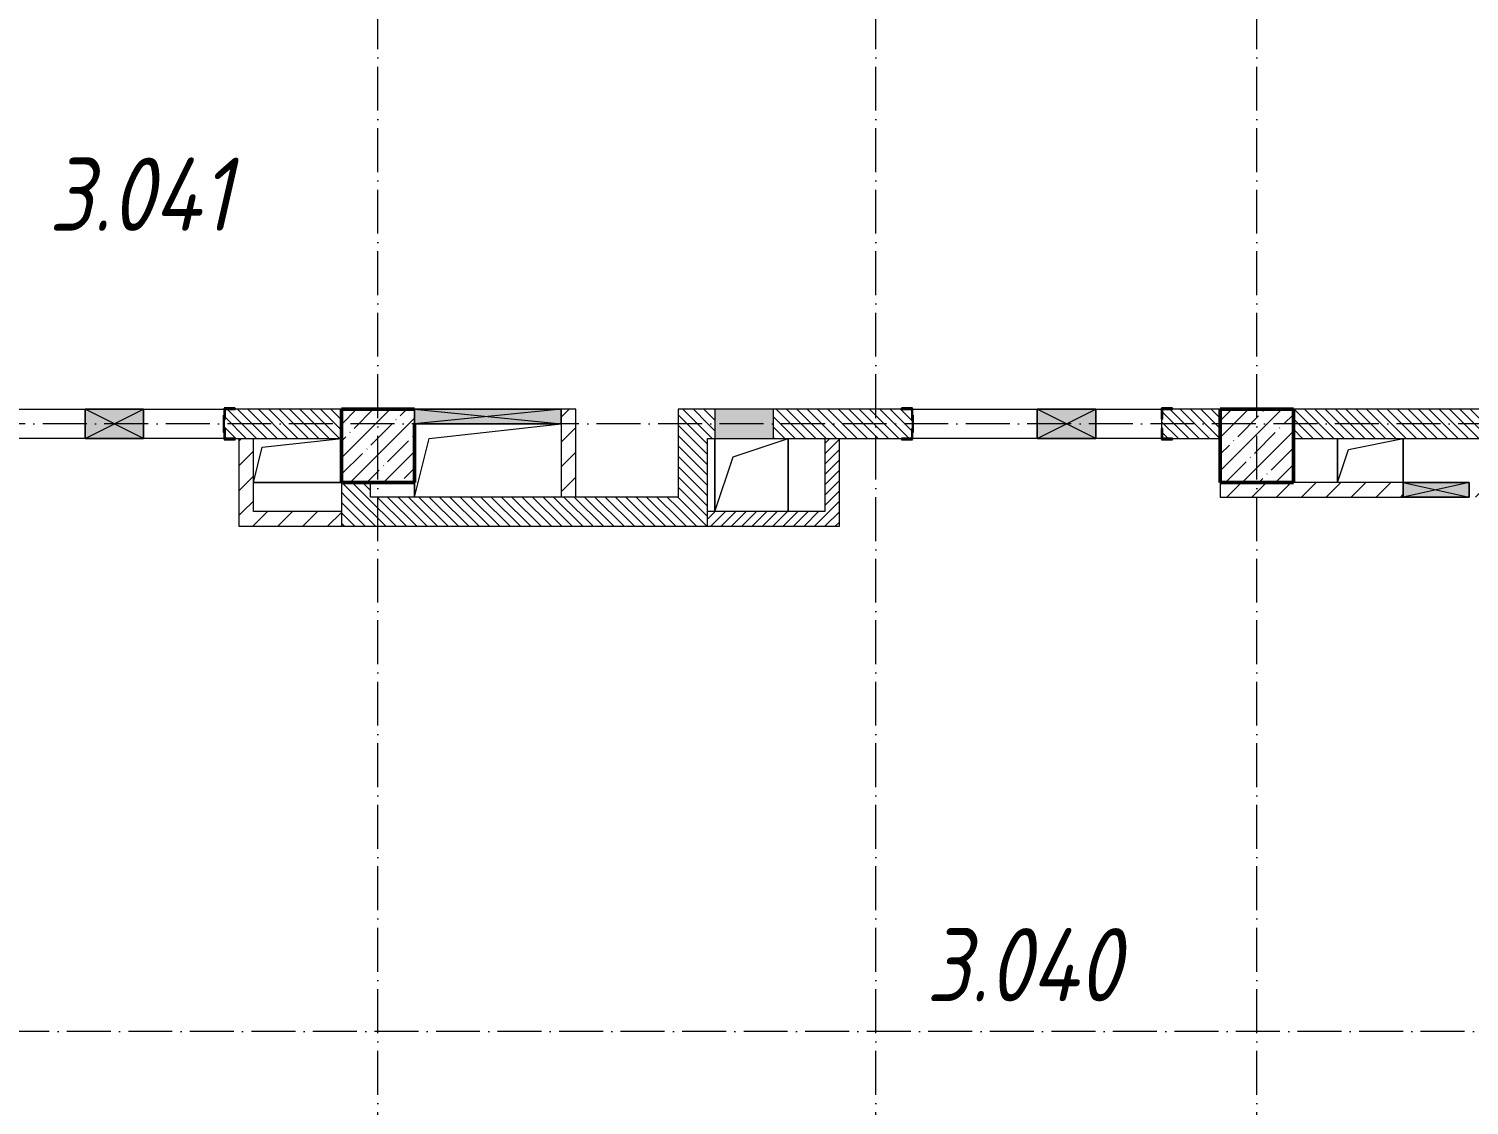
# Model space of a CAD drawing. Header units: millimetres. Extents: x -213536 to 1564669, y -45299 to 942238.
# Drawn here: x 160095 to 169929, y 460343 to 467695 of the extents above; entities that cross this region are included whole.
import ezdxf

# ---------------------------------------------------------------- set-up
doc = ezdxf.new("R2010")
doc.units = ezdxf.units.MM
doc.linetypes.add('50_200_ШТРИХ_1Т_ш5_п1_п1_', pattern=[700, 500, -100, 0, -100])
for name, color, linetype, lineweight in [('A-DETL-GENF-OTLN', 7, 'Continuous', 9), ('A-FLOR-____-OTLN', 7, 'Continuous', 9), ('A-GENM-____-MCUT', 7, 'Continuous', 25), ('A-GENM-____-OTLN', 7, 'Continuous', 9), ('A-GENM-____-OTLN-1', 7, 'Continuous', 25), ('A-GLAZ-____-OTLN', 7, 'Continuous', 9), ('A-WALL-____-MCUT-3', 7, 'Continuous', 9), ('A-WALL-____-PATT-1', 7, 'Continuous', 9), ('A-WALL-FNSH-MCUT-1', 7, 'Continuous', 9), ('I-WALL-____-OTLN', 7, 'Continuous', 9), ('S-COLS-____-MCUT', 7, 'Continuous', 50), ('S-COLS-____-OTLN', 7, 'Continuous', 9), ('S-GRID-____-OTLN-1', 7, '50_200_ШТРИХ_1Т_ш5_п1_п1_', 9), ('Марки помещений', 7, 'Continuous', 9)]:
    doc.layers.add(name, color=color, linetype=linetype, lineweight=lineweight)
doc.styles.add('ISOCPEUR_I_2', font='isocpeui.ttf', dxfattribs={"width": 0.85, "height": 2.3})
pattern_1 = [(135, (142429.057, 459015.94), (-35.35534, -35.35534), [])]
pattern_2 = [(45, (142429.057, 459015.94), (-35.35534, 35.35534), [])]
pattern_3 = [(45, (142429.06, 459015.94), (-84.8528, 84.8528), [])]

# ---------------------------------------------------------------- blocks, each defined once
blk = doc.blocks.new('BSC_Колонна _Прямоугольная - 500х500-V77-АР1_План отверстий 3 этажа в осях 1-64_А-ГГ')
at = {"layer": 'S-COLS-____-OTLN'}
h = blk.add_hatch(dxfattribs=at)
h.set_pattern_fill('FP_114', color=256, style=0, pattern_type=2)
h.set_pattern_definition([(45, (-20050, -5831.04), (-114.0493, 114.0493), []), (45, (-19935.95, -5831.04), (-114.0493, 114.0493), [201.613, -40.323, 3.353, -36.97])])
h.paths.add_polyline_path([(-250, -250), (250, -250), (250, 250), (-250, 250), (-250, 150)], flags=0)
at = {"layer": 'S-COLS-____-MCUT'}
for p, q in [((250, 250), (-250, 250)), ((-250, 250), (-250, -250)), ((250, -250), (250, 150)), ((-250, -250), (250, -250))]:
    blk.add_line(p, q, dxfattribs=at)
blk = doc.blocks.new('BSC_Колонна _Прямоугольная - 500х500-V105-АР1_План отверстий 3 этажа в осях 1-64_А-ГГ')
at = {"layer": 'S-COLS-____-OTLN'}
h = blk.add_hatch(dxfattribs=at)
h.set_pattern_fill('FP_128', color=256, style=0, pattern_type=2)
h.set_pattern_definition([(45, (-26050, -5831.04), (-114.0493, 114.0493), []), (45, (-25935.95, -5831.04), (-114.0493, 114.0493), [201.613, -40.323, 3.353, -36.97])])
h.paths.add_polyline_path([(-250, -250), (250, -250), (250, 250), (-250, 250)], flags=0)
at = {"layer": 'S-COLS-____-MCUT'}
for p, q in [((250, 250), (-250, 250)), ((-250, 250), (-250, -250)), ((250, -250), (250, 250)), ((-250, -250), (250, -250))]:
    blk.add_line(p, q, dxfattribs=at)
blk = doc.blocks.new('Фахверк_СКБ_Уголок - 200_3960-28268576-АР1_План отверстий 3 этажа в осях 1-64_А-ГГ')
at = {"layer": 'A-GENM-____-MCUT'}
for p, q in [((200, 156), (125, 156)), ((125, 156), (125, 81)), ((131, 81), (131, 150)), ((131, 150), (200, 150)), ((200, 150), (200, 156)), ((125, 81), (131, 81)), ((131, 19), (125, 19)), ((125, 19), (125, -56)), ((131, -50), (131, 19)), ((125, -56), (200, -56)), ((200, -50), (131, -50)), ((200, -56), (200, -50))]:
    blk.add_line(p, q, dxfattribs=at)
blk = doc.blocks.new('154_Стойка_СКБ_Уголок - СМ-2480_200-28346303-АР1_План отверстий 3 этажа в осях 1-64_А-ГГ')
at = {"layer": 'A-GENM-____-MCUT'}
for p, q in [((125, 156), (125, 81)), ((200, 156), (125, 156)), ((131, 81), (131, 150)), ((131, 150), (200, 150)), ((200, 150), (200, 156)), ((125, 81), (131, 81)), ((131, 19), (125, 19)), ((125, 19), (125, -56)), ((131, -50), (131, 19)), ((125, -56), (200, -56)), ((200, -50), (131, -50)), ((200, -56), (200, -50))]:
    blk.add_line(p, q, dxfattribs=at)
blk = doc.blocks.new('Стойка_Влож_Полоса боковая - Полоса-28213942-АР1_План отверстий 3 этажа в осях 1-64_А-ГГ')
at = {"layer": 'A-GENM-____-OTLN'}
for p, q in [((-5, 60), (0, 60)), ((-5, -60), (-5, 60)), ((0, 31), (0, -31)), ((0, -60), (-5, -60))]:
    blk.add_line(p, q, dxfattribs=at)
blk = doc.blocks.new('AR_Отверстие Ниша - Лючок-32404482-АР1_План отверстий 3 этажа в осях 1-64_А-ГГ')
at = {"layer": 'A-GLAZ-____-OTLN'}
blk.add_hatch(color=256, dxfattribs=at).paths.add_polyline_path([(-200, 100), (-200, -100), (200, -100), (200, 100)], flags=0)
for p, q in [((200, 100), (-200, 100)), ((-200, 100), (-200, -100)), ((200, -100), (200, 100)), ((-200, -100), (200, -100))]:
    blk.add_line(p, q, dxfattribs=at)
blk = doc.blocks.new('AR_Отверстие прямоугольное _в плите_ - AR_Отверстие прямоугольное _в плите_-30459293-АР1_План отверстий 3 этажа в осях 1-64_А-ГГ')
at = {"layer": 'A-GENM-____-OTLN'}
for p, q in [((-250, 250), (-250, -250)), ((-125, 125), (250, 250)), ((250, -250), (250, 250)), ((-250, -250), (-125, 125))]:
    blk.add_line(p, q, dxfattribs=at)
blk = doc.blocks.new('AR_Отверстие прямоугольное _в плите_ - AR_Отверстие прямоугольное _в плите_-30552555-АР1_План отверстий 3 этажа в осях 1-64_А-ГГ')
at = {"layer": 'A-GENM-____-OTLN'}
for p, q in [((-240, 90), (300, 150)), ((-300, -150), (-240, 90)), ((-300, -150), (300, -150))]:
    blk.add_line(p, q, dxfattribs=at)
blk = doc.blocks.new('AR_Отверстие прямоугольное _в плите_ - AR_Отверстие прямоугольное _в плите_-30552670-АР1_План отверстий 3 этажа в осях 1-64_А-ГГ')
at = {"layer": 'A-GENM-____-OTLN'}
for p, q in [((-225, 150), (-225, -150)), ((-150, 75), (225, 150)), ((225, -150), (225, 150)), ((-225, -150), (-150, 75))]:
    blk.add_line(p, q, dxfattribs=at)
blk = doc.blocks.new('AR_Отверстие прямоугольное _в плите_ - AR_Отверстие прямоугольное _в плите_-30552705-АР1_План отверстий 3 этажа в осях 1-64_А-ГГ')
at = {"layer": 'A-GENM-____-OTLN'}
for p, q in [((-400, 150), (500, 250)), ((-500, -250), (-400, 150)), ((-500, -150), (-500, -250))]:
    blk.add_line(p, q, dxfattribs=at)
blk = doc.blocks.new('AR_Отверстие прямоугольное _в стене__БезПР - AR_Отверстие прямоугольное _в стене__БезПР-36429236-АР1_План отверстий 3 этажа в осях 1-64_А-ГГ')
at = {"layer": 'A-GLAZ-____-OTLN'}
blk.add_hatch(color=256, dxfattribs=at).paths.add_polyline_path([(500, -50), (500, 50), (-500, 50), (-500, -50), (395.9, -50)], flags=0)
at = {"layer": 'A-DETL-GENF-OTLN'}
for p, q in [((-500, -50), (-500, 50)), ((-500, 50), (500, 50)), ((500, 50), (-500, -50)), ((-500, 50), (500, -50)), ((500, 50), (-500, 50)), ((-500, 50), (-500, -50)), ((500, 50), (500, -50)), ((500, -50), (500, 50)), ((500, -50), (-500, -50)), ((-500, -50), (500, -50))]:
    blk.add_line(p, q, dxfattribs=at)
at = {"layer": 'A-GLAZ-____-OTLN'}
blk.add_line((500, 50), (-500, 50), dxfattribs=at)
blk = doc.blocks.new('AR_Отверстие прямоугольное _в стене_ - AR_Отверстие прямоугольное _в стене__ОВ-36982548-АР1_План отверстий 3 этажа в осях 1-64_А-ГГ')
at = {"layer": 'A-GLAZ-____-OTLN'}
blk.add_hatch(color=256, dxfattribs=at).paths.add_polyline_path([(225, -50), (225, 50), (-225, 50), (-225, -50)], flags=0)
at = {"layer": 'A-DETL-GENF-OTLN'}
for p, q in [((-225, -50), (-225, 50)), ((-225, 50), (225, 50)), ((225, 50), (-225, -50)), ((-225, 50), (225, -50)), ((225, 50), (-225, 50)), ((-225, 50), (-225, -50)), ((225, 50), (225, -50)), ((225, -50), (225, 50)), ((225, -50), (-225, -50)), ((-225, -50), (225, -50))]:
    blk.add_line(p, q, dxfattribs=at)
blk = doc.blocks.new('AR_Отверстие прямоугольное _в стене__БезПР - AR_Отверстие прямоугольное _в стене__БезПР-36428632-АР1_План отверстий 3 этажа в осях 1-64_А-ГГ')
at = {"layer": 'A-GLAZ-____-OTLN'}
blk.add_hatch(color=256, dxfattribs=at).paths.add_polyline_path([(-200, -100), (200, -100), (200, 100), (-200, 100)], flags=0)
at = {"layer": 'A-DETL-GENF-OTLN'}
for p, q in [((-200, -100), (-200, 100)), ((-200, 100), (200, 100)), ((200, 100), (-200, -100)), ((-200, 100), (200, -100)), ((200, 100), (-200, 100)), ((-200, 100), (-200, -100)), ((200, 100), (200, -100)), ((200, -100), (200, 100)), ((200, -100), (-200, -100)), ((-200, -100), (200, -100))]:
    blk.add_line(p, q, dxfattribs=at)
at = {"layer": 'A-GLAZ-____-OTLN'}
blk.add_line((200, 100), (-200, 100), dxfattribs=at)
blk = doc.blocks.new('AR_Отверстие прямоугольное _в стене__БезПР - AR_Отверстие прямоугольное _в стене__БезПР-36899427-АР1_План отверстий 3 этажа в осях 1-64_А-ГГ')
at = {"layer": 'A-GLAZ-____-OTLN'}
blk.add_hatch(color=256, dxfattribs=at).paths.add_polyline_path([(200, -100), (200, 100), (-200, 100), (-200, -100)], flags=0)
at = {"layer": 'A-DETL-GENF-OTLN'}
for p, q in [((-200, -100), (-200, 100)), ((-200, 100), (200, 100)), ((200, 100), (-200, -100)), ((-200, 100), (200, -100)), ((200, 100), (-200, 100)), ((-200, 100), (-200, -100)), ((200, 100), (200, -100)), ((200, -100), (200, 100)), ((200, -100), (-200, -100)), ((-200, -100), (200, -100))]:
    blk.add_line(p, q, dxfattribs=at)
at = {"layer": 'A-GLAZ-____-OTLN'}
blk.add_line((200, 100), (-200, 100), dxfattribs=at)

msp = doc.modelspace()

# ---------------------------------------------------------------- hatches: boundary and pattern name
at = {"layer": 'A-WALL-____-PATT-1'}
h = msp.add_hatch(dxfattribs=at)
h.set_pattern_fill('FP_6', color=256, style=0, pattern_type=2)
h.set_pattern_definition(pattern_1)
h.paths.add_polyline_path([(162229.1, 464897), (162229.1, 465097), (161435.1, 465097), (161435.1, 465028), (161429.1, 465028), (161429.1, 464966), (161435.1, 464966), (161435.1, 464897), (161857.5, 464897)], flags=0)
h = msp.add_hatch(dxfattribs=at)
h.set_pattern_fill('FP_4', color=256, style=0, pattern_type=2)
h.set_pattern_definition(pattern_3)
h.paths.add_polyline_path([(163729.1, 464997), (163829.1, 464997), (163829.1, 465097), (163729.1, 465097)], flags=0)
h = msp.add_hatch(dxfattribs=at)
h.set_pattern_fill('FP_6', color=256, style=0, pattern_type=2)
h.set_pattern_definition(pattern_1)
h.paths.add_polyline_path([(164729.1, 464297), (164729.1, 465097), (164529.1, 465097), (164529.1, 464297)], flags=0)
h = msp.add_hatch(dxfattribs=at)
h.set_pattern_fill('FP_6', color=256, style=0, pattern_type=2)
h.set_pattern_definition(pattern_1)
h.paths.add_polyline_path([(167835.1, 464897), (168229.1, 464897), (168229.1, 465097), (167835.1, 465097), (167835.1, 465028), (167829.1, 465028), (167829.1, 464966), (167835.1, 464966), (167835.1, 464900)], flags=0)
h.paths.add_polyline_path([(165179.1, 464897), (166123.1, 464897), (166123.1, 464966), (166129.1, 464966), (166129.1, 465028), (166123.1, 465028), (166123.1, 465097), (165179.1, 465097), (165179.1, 464961.3)], flags=0)
h.paths.add_polyline_path([(164729.1, 464897), (164779.1, 464897), (164779.1, 465097), (164729.1, 465097)], flags=0)
h = msp.add_hatch(dxfattribs=at)
h.set_pattern_fill('FP_6', color=256, style=0, pattern_type=2)
h.set_pattern_definition(pattern_1)
h.paths.add_polyline_path([(171229.1, 464897), (171229.1, 465097), (168729.1, 465097), (168729.1, 464897), (170694.8, 464897)], flags=0)
h = msp.add_hatch(dxfattribs=at)
h.set_pattern_fill('FP_4', color=256, style=0, pattern_type=2)
h.set_pattern_definition(pattern_3)
h.paths.add_polyline_path([(163829.1, 464497), (163829.1, 464997), (163729.1, 464997), (163729.1, 464497)], flags=0)
h = msp.add_hatch(dxfattribs=at)
h.set_pattern_fill('FP_4', color=256, style=0, pattern_type=2)
h.set_pattern_definition(pattern_3)
h.paths.add_polyline_path([(161629.1, 464397), (161629.1, 464897), (161529.1, 464897), (161529.1, 464397)], flags=0)
h = msp.add_hatch(dxfattribs=at)
h.set_pattern_fill('FP_5', color=256, style=0, pattern_type=2)
h.set_pattern_definition(pattern_2)
h.paths.add_polyline_path([(165629.1, 464297), (165629.1, 464897), (165529.1, 464897), (165529.1, 464297)], flags=0)
h = msp.add_hatch(dxfattribs=at)
h.set_pattern_fill('FP_6', color=256, style=0, pattern_type=2)
h.set_pattern_definition(pattern_1)
h.paths.add_polyline_path([(162429.1, 464497), (162429.1, 464597), (162229.1, 464597), (162229.1, 464497)], flags=0)
h = msp.add_hatch(dxfattribs=at)
h.set_pattern_fill('FP_4', color=256, style=0, pattern_type=2)
h.set_pattern_definition(pattern_3)
h.paths.add_polyline_path([(168729.1, 464497), (169479.1, 464497), (169479.1, 464597), (168229.1, 464597), (168229.1, 464497)], flags=0)
h.paths.add_polyline_path([(169929.1, 464497), (171029.1, 464497), (171029.1, 464597), (169929.1, 464597)], flags=0)
h = msp.add_hatch(dxfattribs=at)
h.set_pattern_fill('FP_6', color=256, style=0, pattern_type=2)
h.set_pattern_definition(pattern_1)
h.paths.add_polyline_path([(164529.1, 464297), (164529.1, 464497), (162229.1, 464497), (162229.1, 464297), (163625, 464297)], flags=0)
h = msp.add_hatch(dxfattribs=at)
h.set_pattern_fill('FP_4', color=256, style=0, pattern_type=2)
h.set_pattern_definition(pattern_3)
h.paths.add_polyline_path([(162229.1, 464297), (162229.1, 464397), (161529.1, 464397), (161529.1, 464297), (161857.5, 464297)], flags=0)
h = msp.add_hatch(dxfattribs=at)
h.set_pattern_fill('FP_5', color=256, style=0, pattern_type=2)
h.set_pattern_definition(pattern_2)
h.paths.add_polyline_path([(165529.1, 464297), (165529.1, 464397), (164729.1, 464397), (164729.1, 464297), (165392.4, 464297)], flags=0)

# ---------------------------------------------------------------- linework, layer by layer
at = {"layer": 'A-FLOR-____-OTLN'}
for p, q in [((164779.1, 464397), (164779.1, 464897)), ((165279.1, 464897), (165279.1, 464397)), ((169029.1, 464597), (169029.1, 464897)), ((169479.1, 464897), (169479.1, 464597)), ((162229.1, 464597), (161629.1, 464597)), ((162729.1, 464497), (162729.1, 464597))]:
    msp.add_line(p, q, dxfattribs=at)
at = {"layer": 'A-WALL-____-MCUT-3'}
for p, q in [((162229.1, 465097), (161504.1, 465097)), ((164779.1, 465097), (164529.1, 465097)), ((164529.1, 465097), (164529.1, 464497)), ((166054.1, 465097), (165179.1, 465097)), ((168229.1, 465097), (167904.1, 465097)), ((171229.1, 465097), (168729.1, 465097)), ((167829.1, 465028), (167829.1, 464966)), ((161504.1, 464897), (162229.1, 464897)), ((164729.1, 464297), (164729.1, 464897)), ((164729.1, 464897), (164779.1, 464897)), ((165179.1, 464897), (166054.1, 464897)), ((167904.1, 464897), (168229.1, 464897)), ((168729.1, 464897), (171229.1, 464897)), ((162229.1, 464597), (162229.1, 464497)), ((162429.1, 464497), (162429.1, 464597)), ((162229.1, 464497), (162229.1, 464297)), ((164529.1, 464497), (162429.1, 464497)), ((162229.1, 464297), (164729.1, 464297))]:
    msp.add_line(p, q, dxfattribs=at)
at = {"layer": 'A-WALL-FNSH-MCUT-1'}
for p, q in [((163829.1, 465097), (163729.1, 465097)), ((163829.1, 464497), (163829.1, 465097)), ((163729.1, 464997), (163729.1, 464497)), ((161529.1, 464897), (161529.1, 464297)), ((161629.1, 464397), (161629.1, 464897)), ((165529.1, 464897), (165529.1, 464397)), ((165629.1, 464297), (165629.1, 464897)), ((168229.1, 464597), (168229.1, 464497)), ((169479.1, 464597), (168729.1, 464597)), ((168229.1, 464497), (169479.1, 464497)), ((162229.1, 464397), (161629.1, 464397)), ((165529.1, 464397), (164729.1, 464397)), ((161529.1, 464297), (162229.1, 464297)), ((164729.1, 464297), (165629.1, 464297))]:
    msp.add_line(p, q, dxfattribs=at)
at = {"layer": 'I-WALL-____-OTLN'}
for p, q in [((159729.1, 465097), (160479.1, 465097)), ((160879.1, 465097), (161429.1, 465097)), ((166129.1, 465097), (166979.1, 465097)), ((167379.1, 465097), (167829.1, 465097)), ((160479.1, 464897), (159729.1, 464897)), ((161429.1, 464897), (160879.1, 464897)), ((166979.1, 464897), (166129.1, 464897)), ((167829.1, 464897), (167379.1, 464897))]:
    msp.add_line(p, q, dxfattribs=at)
at = {"layer": 'S-GRID-____-OTLN-1', "color": 251, "ltscale": 0.6, "true_color": 0x636466}
for p, q in [((162479.1, 454533.3), (162479.1, 508896.9)), ((165879.1, 454533.3), (165879.1, 508896.9)), ((168479.1, 454533.3), (168479.1, 469166.5)), ((232747.8, 464997), (137760.3, 464997)), ((246355.5, 460847), (137760.3, 460847))]:
    msp.add_line(p, q, dxfattribs=at)

# ---------------------------------------------------------------- block references
at = {"layer": 'A-GENM-____-OTLN'}
for name, p in [('Стойка_Влож_Полоса боковая - Полоса-28213942-АР1_План отверстий 3 этажа в осях 1-64_А-ГГ', (161429.1, 464997)), ('AR_Отверстие прямоугольное _в плите_ - AR_Отверстие прямоугольное _в плите_-30552705-АР1_План отверстий 3 этажа в осях 1-64_А-ГГ', (163229.1, 464747)), ('AR_Отверстие прямоугольное _в плите_ - AR_Отверстие прямоугольное _в плите_-30552555-АР1_План отверстий 3 этажа в осях 1-64_А-ГГ', (161929.1, 464747)), ('AR_Отверстие прямоугольное _в плите_ - AR_Отверстие прямоугольное _в плите_-30459293-АР1_План отверстий 3 этажа в осях 1-64_А-ГГ', (165029.1, 464647)), ('AR_Отверстие прямоугольное _в плите_ - AR_Отверстие прямоугольное _в плите_-30552670-АР1_План отверстий 3 этажа в осях 1-64_А-ГГ', (169254.1, 464747))]:
    msp.add_blockref(name, p, dxfattribs=at)
at = {"layer": 'A-GENM-____-OTLN', "rotation": 180}
msp.add_blockref('Стойка_Влож_Полоса боковая - Полоса-28213942-АР1_План отверстий 3 этажа в осях 1-64_А-ГГ', (166129.1, 464997), dxfattribs=at)
at = {"layer": 'A-GENM-____-OTLN-1'}
for name, p in [('154_Стойка_СКБ_Уголок - СМ-2480_200-28346303-АР1_План отверстий 3 этажа в осях 1-64_А-ГГ', (161304.1, 464947)), ('Фахверк_СКБ_Уголок - 200_3960-28268576-АР1_План отверстий 3 этажа в осях 1-64_А-ГГ', (167704.1, 464947))]:
    msp.add_blockref(name, p, dxfattribs=at)
at = {"layer": 'A-GENM-____-OTLN-1', "rotation": 180}
msp.add_blockref('154_Стойка_СКБ_Уголок - СМ-2480_200-28346303-АР1_План отверстий 3 этажа в осях 1-64_А-ГГ', (166254.1, 465047), dxfattribs=at)
at = {"layer": 'A-GLAZ-____-OTLN', "rotation": 180}
for name, p in [('AR_Отверстие прямоугольное _в стене__БезПР - AR_Отверстие прямоугольное _в стене__БезПР-36899427-АР1_План отверстий 3 этажа в осях 1-64_А-ГГ', (160679.1, 464997)), ('AR_Отверстие Ниша - Лючок-32404482-АР1_План отверстий 3 этажа в осях 1-64_А-ГГ', (164979.1, 464997)), ('AR_Отверстие прямоугольное _в стене__БезПР - AR_Отверстие прямоугольное _в стене__БезПР-36428632-АР1_План отверстий 3 этажа в осях 1-64_А-ГГ', (167179.1, 464997))]:
    msp.add_blockref(name, p, dxfattribs=at)
at = {"layer": 'A-GLAZ-____-OTLN'}
for name, p in [('AR_Отверстие прямоугольное _в стене__БезПР - AR_Отверстие прямоугольное _в стене__БезПР-36429236-АР1_План отверстий 3 этажа в осях 1-64_А-ГГ', (163229.1, 465047)), ('AR_Отверстие прямоугольное _в стене_ - AR_Отверстие прямоугольное _в стене__ОВ-36982548-АР1_План отверстий 3 этажа в осях 1-64_А-ГГ', (169704.1, 464547))]:
    msp.add_blockref(name, p, dxfattribs=at)
at = {"layer": 'S-COLS-____-OTLN'}
for name, p in [('BSC_Колонна _Прямоугольная - 500х500-V77-АР1_План отверстий 3 этажа в осях 1-64_А-ГГ', (162479.1, 464847)), ('BSC_Колонна _Прямоугольная - 500х500-V105-АР1_План отверстий 3 этажа в осях 1-64_А-ГГ', (168479.1, 464847))]:
    msp.add_blockref(name, p, dxfattribs=at)

# ---------------------------------------------------------------- texts
at = {"layer": 'Марки помещений', "char_height": 500, "attachment_point": 1, "style": 'ISOCPEUR_I_2'}
for s, insert, width in [('3.041', (160231.1, 466815), 769.62), ('3.040', (166221.6, 461552.5), 817.721)]:
    msp.add_mtext(s, dxfattribs=dict(at, insert=insert, width=width))

doc.saveas('drawing.dxf')
